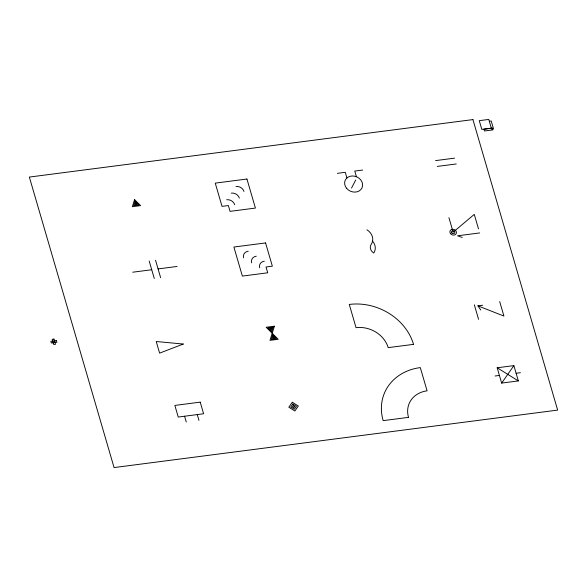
<?xml version="1.0" encoding="UTF-8"?>
<svg xmlns="http://www.w3.org/2000/svg" width="587" height="587" viewBox="0 0 587 587"><rect width="100%" height="100%" fill="white"/><g stroke="black" fill="none" stroke-linecap="round" stroke-linejoin="round"><path stroke-width="0.88" d="M351.51 188.082L355.729 180.004M501.65 383.084L513.882 365.62L518.343 380.919L501.65 383.084L497.189 367.778L513.882 365.62M489.323 121.252L491.224 121.003L493.528 128.905L491.627 129.155L488.773 119.432L479.263 120.665L481.81 129.375L491.312 128.149M337.349 173.341L345.266 172.314L346.917 177.964M362.693 170.054L354.775 171.081L356.419 176.731M435.569 160.611L454.58 158.145M437.264 166.422L456.275 163.956M132.721 272.207L151.732 269.741M158.072 268.919L177.083 266.461M479.682 232.936L457.5 235.805L462.24 237.449M480.782 310.017L477.928 305.864L482.683 305.247M495.098 375.996L499.42 375.431M516.112 373.266L520.442 372.708M477.928 305.864L503.917 316.063L499.684 301.535M497.189 367.778L518.343 380.919M478.508 228.908L474.267 214.387L453.157 232.195L448.923 217.667M474.34 304.822L478.574 319.343M155.526 260.21L160.611 277.636M197.261 414.583L198.956 420.395M149.193 261.032L154.278 278.458M184.589 416.227L186.284 422.038M54.628 340.812L55.127 342.522M52.61 341.069L53.109 342.779M259.681 267.819A6.714 5.694 23.6 0 1 264.326 261.186M251.647 262.829A6.714 5.694 23.6 0 1 256.292 256.196M243.62 257.84A6.714 5.694 23.6 0 1 248.257 251.207M235.959 186.475A6.714 5.694 23.6 0 1 243.987 191.465M231.315 193.108A6.714 5.694 23.6 0 1 239.349 198.098M226.677 199.734A6.714 5.694 23.6 0 1 234.705 204.724M372.576 241.125A11.865 10.06 23.6 0 1 373.743 253.034A7.117 6.039 23.6 0 1 371.204 244.324A11.865 10.06 23.6 0 0 366.963 229.796M134.57 199.609L132.361 206.683L140.594 205.619L134.57 199.609M135.061 201.29L133.697 205.641L138.759 204.98L135.061 201.29M135.531 202.919L135.003 204.621L136.984 204.364L135.531 202.919M271.759 328.265L271.231 329.967L269.778 328.522L271.759 328.265M273.065 327.245L271.708 331.596L268.002 327.906L273.065 327.245M274.4 326.203L269.983 340.343L278.216 339.279L266.175 327.267L274.4 326.203M272.684 334.95L271.326 339.301L276.389 338.64L272.684 334.95M273.16 336.578L272.625 338.281L274.606 338.024L273.16 336.578M292.319 402.264L288.833 407.239L294.857 410.981L298.335 406.006L292.319 402.264M292.832 404.032L290.763 406.989L294.344 409.212L296.413 406.255L292.832 404.032M293.295 405.624L292.495 406.769L293.882 407.627L294.681 406.483L293.295 405.624M183.269 344.041L159.613 353.139L156.223 341.517L183.269 344.041M472.931 119.594L29.35 177.069L114.069 467.568L557.65 410.093L472.931 119.594M492.324 128.157L484.004 129.235L484.51 130.974L492.831 129.903L492.324 128.157M246.936 179.02L215.253 183.129L222.033 206.367L228.365 205.545L230.06 211.357L255.411 208.069L246.936 179.02M265.573 242.93L233.89 247.039L242.365 276.088L267.709 272.801L266.014 266.997L272.353 266.175L265.573 242.93M54.004 339.081L52.214 339.315L53.733 344.51L55.516 344.276L54.004 339.081M56.411 340.577L50.827 341.304L51.326 343.013L56.91 342.287L56.411 340.577M413.527 344.356L388.183 347.636A26.848 22.768 23.6 0 0 356.052 327.685L349.28 304.44A53.696 45.537 23.6 0 1 413.527 344.356M200.211 402.139L174.86 405.426L178.25 417.049L203.601 413.762L200.211 402.139M408.515 417.357L383.164 420.644A53.696 45.537 23.6 0 1 420.307 367.594L427.087 390.832A26.848 22.768 23.6 0 0 408.515 417.357M346.528 188.222A9.231 7.829 23.6 0 0 361.996 187.928A9.231 7.829 23.6 0 0 352.347 175.975A9.231 7.829 23.6 0 0 346.528 188.222M451.865 232.958A1.68 1.423 23.6 0 0 454.683 232.9A1.68 1.423 23.6 0 0 452.922 230.728A1.68 1.423 23.6 0 0 451.865 232.958M450.581 233.714A3.353 2.847 23.6 0 0 456.202 233.604A3.353 2.847 23.6 0 0 452.694 229.26A3.353 2.847 23.6 0 0 450.581 233.714"/></g></svg>
